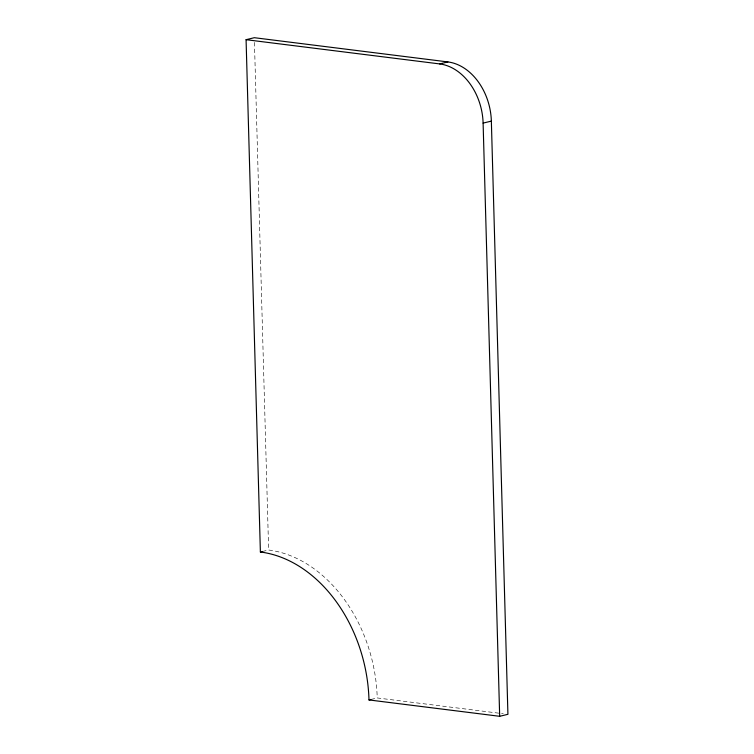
<?xml version="1.0" encoding="UTF-8"?>
<svg xmlns="http://www.w3.org/2000/svg" width="754" height="754" viewBox="0 0 754 754"><rect width="100%" height="100%" fill="white"/><g stroke="black" fill="none" stroke-linecap="round" stroke-linejoin="round"><path stroke-width="0.57" stroke-dasharray="3.77 2.83" d="M262.449 551.504L268.631 550.015A137.124 102.714 76.4 0 1 377.226 697.95L503.257 713.727M371.043 699.448L377.226 697.95M254.456 42.403L268.631 550.015"/><path stroke-width="1.13" d="M246.077 39.689L254.324 37.7L447.914 61.932A54.854 41.084 76.4 0 1 491.354 121.111L507.923 714.311L499.676 716.3L368.989 699.938A137.124 102.714 76.4 0 0 260.384 552.003L246.077 39.689L439.667 63.92L447.914 61.932M439.667 63.92A54.854 41.084 76.4 0 1 483.107 123.1L491.354 121.111M260.384 552.003L262.449 551.504M368.989 699.938L371.043 699.448M483.107 123.1L499.676 716.3"/></g></svg>
